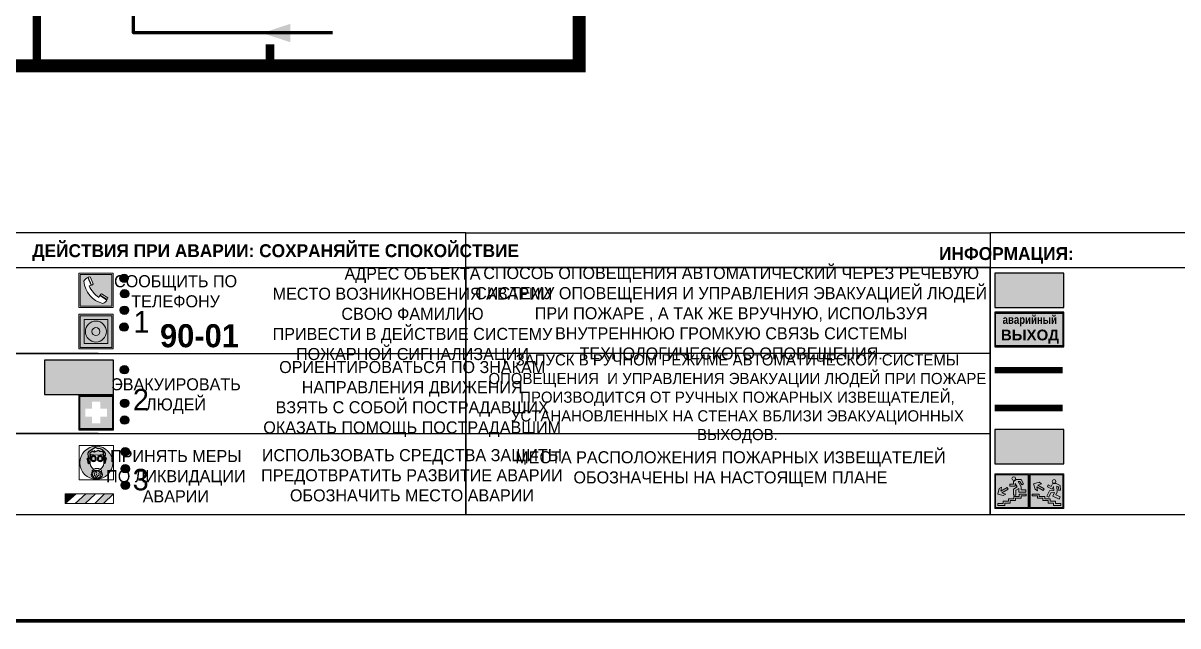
# Model space of a CAD drawing. Header units: millimetres. Extents: x 13810 to 67229, y 12374 to 21950.
# Drawn here: x 27229.4 to 27497.5, y 20267.8 to 20407.7 of the extents above; entities that cross this region are included whole.
import ezdxf

# ---------------------------------------------------------------- set-up
doc = ezdxf.new("R2010")
doc.units = ezdxf.units.MM
doc.linetypes.add('GOST2.303 4', pattern=[7, 5, -2, 0])
doc.layers.add('План_Штампы', color=7, linetype='Continuous')
doc.styles.add('обычный', font='arial.ttf')

# ---------------------------------------------------------------- blocks, each defined once
blk = doc.blocks.new('A$C38D26F80')
h = blk.add_hatch(color=5)
h.dxf.hatch_style = 1
h.paths.add_polyline_path([(-8.77, -4.48, 1), (-0.19, -4.48, 1)])
h.paths.add_polyline_path([(-6.75, -3.58), (-6.75, -3.31), (-6.62, -3.22), (-6.5, -3.22), (-6.42, -3.3), (-6.39, -3.28), (-6.59, -2.23), (-6.59, -2.01), (-6.38, -1.58), (-4.76, -0.4), (-4.13, -0.79, -0.362848), (-2.1, -2.1, -0.201049), (-2.17, -2.48, 0.085434), (-2.26, -3.13), (-1.9, -3.16), (-2.25, -4.7), (-2.4, -4.59), (-2.43, -4.34), (-2.36, -4.34), (-2.14, -3.34), (-2.47, -3.42), (-2.58, -1.95), (-2.77, -1.58), (-3.58, -1.52), (-3.92, -1.26), (-5.05, -1.73), (-4.87, -1.39), (-5.41, -1.6), (-5.41, -1.46), (-6.13, -1.87), (-6.18, -3.5), (-6.56, -3.47), (-6.37, -4.59), (-6.16, -4.43), (-6.16, -4.66), (-6.36, -4.79), (-6.37, -4.8), (-6.51, -4.76)], flags=16)
h.paths.add_polyline_path([(-6.51, -4.76), (-6.36, -4.79), (-6.37, -4.8)], flags=0)
h.paths.add_polyline_path([(-5.92, -2.34, 0.089508), (-2.67, -2.35), (-2.48, -3.88, -0.268602), (-3.4, -6.18, 0.262449), (-5.2, -6.18, -0.268602), (-6.11, -3.88)], flags=16)
edge = h.paths.add_edge_path(flags=16)
edge.add_ellipse((-5.19, -3.41), major_axis=(0, 0.842), ratio=0.848992, start_angle=0, end_angle=360)
edge = h.paths.add_edge_path(flags=0)
edge.add_ellipse((-5.19, -3.39), major_axis=(0, 0.665), ratio=0.853798, start_angle=0, end_angle=360)
edge = h.paths.add_edge_path(flags=0)
edge.add_ellipse((-5.19, -3.4), major_axis=(0, 0.528), ratio=0.864094, start_angle=0, end_angle=360)
edge = h.paths.add_edge_path(flags=16)
edge.add_ellipse((-3.47, -3.4), major_axis=(0, 0.842), ratio=0.848992, start_angle=0, end_angle=360)
h.paths.add_polyline_path([(-3.13, -6.45), (-3.13, -6.84, 0.383174), (-5.57, -6.85), (-5.57, -6.49, -0.369952)], flags=16)
edge = h.paths.add_edge_path(flags=0)
edge.add_ellipse((-3.47, -3.39), major_axis=(0, 0.665), ratio=0.853798, start_angle=0, end_angle=360)
edge = h.paths.add_edge_path(flags=0)
edge.add_ellipse((-3.47, -3.4), major_axis=(0, 0.528), ratio=0.864094, start_angle=0, end_angle=360)
edge = h.paths.add_edge_path(flags=16)
edge.add_ellipse((-4.34, -7.57), major_axis=(-1.48, 0), ratio=0.744955, start_angle=0, end_angle=360)
h.paths.add_polyline_path([(-5.01, -6.85, -1), (-5.15, -6.85, -1)], flags=0)
h.paths.add_polyline_path([(-5.33, -7.14, -1), (-5.47, -7.14, -1)], flags=0)
h.paths.add_polyline_path([(-4.61, -6.71, -1), (-4.74, -6.71, -1)], flags=16)
h.paths.add_polyline_path([(-5.43, -7.51, -1), (-5.57, -7.51, -1)], flags=0)
h.paths.add_polyline_path([(-4.26, -6.67, -1), (-4.4, -6.67, -1)], flags=16)
h.paths.add_polyline_path([(-4.74, -7.14, -1), (-4.88, -7.14, -1)], flags=0)
h.paths.add_polyline_path([(-4.93, -7.43, -1), (-5.07, -7.43, -1)], flags=0)
h.paths.add_polyline_path([(-4.41, -7.07, -1), (-4.54, -7.07, -1)], flags=0)
h.paths.add_polyline_path([(-5.33, -7.87, -1), (-5.46, -7.87, -1)], flags=0)
h.paths.add_polyline_path([(-3.8, -6.71, -1), (-3.94, -6.71, -1)], flags=16)
h.paths.add_polyline_path([(-4.85, -7.78, -1), (-4.98, -7.78, -1)], flags=0)
h.paths.add_polyline_path([(-3.96, -7.14, -1), (-4.1, -7.14, -1)], flags=0)
h.paths.add_polyline_path([(-4.33, -7.53, -1), (-4.47, -7.53, -1)], flags=0)
h.paths.add_polyline_path([(-5.09, -8.12, -1), (-5.23, -8.12, -1)], flags=0)
h.paths.add_polyline_path([(-3.5, -6.94, -1), (-3.64, -6.94, -1)], flags=0)
h.paths.add_polyline_path([(-4.54, -7.97, -1), (-4.68, -7.97, -1)], flags=0)
h.paths.add_polyline_path([(-3.66, -7.39, -1), (-3.8, -7.39, -1)], flags=0)
h.paths.add_polyline_path([(-4.73, -8.35, -1), (-4.86, -8.35, -1)], flags=0)
h.paths.add_polyline_path([(-4.09, -7.96, -1), (-4.23, -7.96, -1)], flags=0)
h.paths.add_polyline_path([(-3.77, -7.74, -1), (-3.91, -7.74, -1)], flags=0)
h.paths.add_polyline_path([(-3.22, -7.27, -1), (-3.35, -7.27, -1)], flags=0)
h.paths.add_polyline_path([(-4.34, -8.4, -1), (-4.47, -8.4, -1)], flags=0)
h.paths.add_polyline_path([(-3.16, -7.61, -1), (-3.3, -7.61, -1)], flags=0)
h.paths.add_polyline_path([(-3.9, -8.35, -1), (-4.04, -8.35, -1)], flags=0)
h.paths.add_polyline_path([(-3.32, -7.91, -1), (-3.46, -7.91, -1)], flags=0)
h.paths.add_polyline_path([(-3.55, -8.23, -1), (-3.69, -8.23, -1)], flags=0)
at = {"color": 5, "lineweight": 5}
for p, q in [((-4.48, 0), (-8.96, 0)), ((-8.96, 0), (-8.96, -4.48)), ((-4.48, 0), (0, 0)), ((0, 0), (0, -4.48)), ((-6.59, -2.01), (-6.38, -1.58)), ((-6.59, -2.23), (-6.59, -2.01)), ((-6.39, -3.28), (-6.59, -2.23)), ((-6.38, -1.58), (-4.76, -0.4)), ((-6.13, -1.87), (-6.18, -3.5)), ((-5.41, -1.46), (-6.13, -1.87)), ((-5.92, -2.34), (-6.11, -3.88)), ((-4.87, -1.39), (-5.41, -1.6)), ((-5.41, -1.6), (-5.41, -1.46)), ((-3.92, -1.26), (-5.05, -1.73)), ((-5.05, -1.73), (-4.87, -1.39)), ((-4.76, -0.4), (-4.13, -0.79)), ((-3.58, -1.52), (-3.92, -1.26)), ((-2.77, -1.58), (-3.58, -1.52)), ((-2.58, -1.95), (-2.77, -1.58)), ((-2.67, -2.34), (-2.48, -3.88)), ((-2.47, -3.42), (-2.58, -1.95)), ((-8.96, -8.96), (-8.96, -4.48)), ((-6.75, -3.31), (-6.62, -3.22)), ((-6.75, -3.58), (-6.75, -3.31)), ((-6.51, -4.76), (-6.75, -3.58)), ((-6.62, -3.22), (-6.5, -3.22)), ((-6.18, -3.5), (-6.56, -3.47)), ((-6.56, -3.47), (-6.37, -4.59)), ((-6.37, -4.8), (-6.51, -4.76)), ((-6.5, -3.22), (-6.42, -3.3)), ((-6.42, -3.3), (-6.39, -3.28)), ((-6.37, -4.59), (-6.16, -4.43)), ((-6.16, -4.66), (-6.37, -4.8)), ((-6.16, -4.43), (-6.16, -4.66)), ((-2.14, -3.34), (-2.47, -3.42)), ((-2.43, -4.34), (-2.4, -4.59)), ((-2.43, -4.34), (-2.36, -4.34)), ((-2.4, -4.59), (-2.25, -4.7)), ((-2.36, -4.34), (-2.14, -3.34)), ((-1.9, -3.16), (-2.26, -3.13)), ((-2.25, -4.7), (-1.9, -3.16)), ((0, -8.96), (0, -4.48)), ((-4.48, -8.96), (-8.96, -8.96)), ((-5.57, -6.49), (-5.57, -6.85)), ((-4.48, -8.96), (0, -8.96)), ((-3.13, -6.45), (-3.13, -6.84))]:
    blk.add_line(p, q, dxfattribs=at)
at = {"color": 5}
for p, q in [((-6.59, -2.01), (-6.38, -1.58)), ((-6.59, -2.23), (-6.59, -2.01)), ((-6.39, -3.28), (-6.59, -2.23)), ((-6.38, -1.58), (-4.76, -0.4)), ((-6.13, -1.87), (-6.18, -3.5)), ((-5.41, -1.46), (-6.13, -1.87)), ((-4.87, -1.39), (-5.41, -1.6)), ((-5.41, -1.6), (-5.41, -1.46)), ((-3.92, -1.26), (-5.05, -1.73)), ((-5.05, -1.73), (-4.87, -1.39)), ((-4.76, -0.4), (-4.13, -0.79)), ((-3.58, -1.52), (-3.92, -1.26)), ((-2.77, -1.58), (-3.58, -1.52)), ((-2.58, -1.95), (-2.77, -1.58)), ((-2.47, -3.42), (-2.58, -1.95)), ((-6.75, -3.31), (-6.62, -3.22)), ((-6.75, -3.58), (-6.75, -3.31)), ((-6.51, -4.76), (-6.75, -3.58)), ((-6.62, -3.22), (-6.5, -3.22)), ((-6.18, -3.5), (-6.56, -3.47)), ((-6.56, -3.47), (-6.37, -4.59)), ((-6.37, -4.8), (-6.51, -4.76)), ((-6.36, -4.79), (-6.51, -4.76)), ((-6.5, -3.22), (-6.42, -3.3)), ((-6.42, -3.3), (-6.39, -3.28)), ((-6.37, -4.59), (-6.16, -4.43)), ((-6.16, -4.66), (-6.37, -4.8)), ((-6.16, -4.66), (-6.36, -4.79)), ((-6.16, -4.43), (-6.16, -4.66)), ((-2.14, -3.34), (-2.47, -3.42)), ((-2.4, -4.59), (-2.43, -4.34)), ((-2.43, -4.34), (-2.36, -4.34)), ((-2.25, -4.7), (-2.4, -4.59)), ((-2.36, -4.34), (-2.14, -3.34)), ((-2.26, -3.13), (-1.9, -3.16)), ((-1.9, -3.16), (-2.25, -4.7))]:
    blk.add_line(p, q, dxfattribs=at)
at = {"color": 5, "lineweight": 5}
for centre, radius in [((-4.48, -4.48), 4.29), ((-5.5, -7.51), 0.0678), ((-5.4, -7.14), 0.0678), ((-5.4, -7.87), 0.0678), ((-5.16, -8.12), 0.0678), ((-5.08, -6.85), 0.0678), ((-5, -7.43), 0.0678), ((-4.91, -7.78), 0.0678), ((-4.81, -7.14), 0.0678), ((-4.79, -8.35), 0.0678), ((-4.67, -6.71), 0.0678), ((-4.61, -7.97), 0.0678), ((-4.47, -7.07), 0.0678), ((-4.4, -7.53), 0.0678), ((-4.4, -8.4), 0.0678), ((-4.33, -6.67), 0.0678), ((-4.16, -7.96), 0.0678), ((-4.03, -7.14), 0.0678), ((-3.97, -8.35), 0.0678), ((-3.87, -6.71), 0.0678), ((-3.84, -7.74), 0.0678), ((-3.73, -7.39), 0.0678), ((-3.62, -8.23), 0.0678), ((-3.57, -6.94), 0.0678), ((-3.39, -7.91), 0.0678), ((-3.28, -7.27), 0.0678), ((-3.23, -7.61), 0.0678)]:
    blk.add_circle(centre, radius, dxfattribs=at)
for centre, radius, start, end in [((-4.28, 6.66), 9.15, 259.6987, 280.1569), ((-0.47, -3.05), 1.79, 161.5846, 182.4584), ((-2.6, -2.2), 0.513, 326.4781, 11.7739), ((-3.66, -4.24), 2.47, 171.573, 231.7124), ((-4.3, -7.78), 1.83, 60.5889, 119.4111), ((-4.93, -4.24), 2.47, 308.2876, 8.427), ((-4.33, -7.88), 1.87, 50.358, 131.5662), ((-4.34, -8.2), 1.82, 48.4943, 132.3565)]:
    blk.add_arc(centre, radius, start, end, dxfattribs=at)
at = {"color": 5}
for centre, radius, start, end in [((-3.89, -2.66), 1.88, 17.387, 97.1599), ((-0.35, -3.07), 1.91, 162.2553, 181.7878), ((-2.6, -2.2), 0.511, 326.3906, 11.8614)]:
    blk.add_arc(centre, radius, start, end, dxfattribs=at)
at = {"color": 5, "lineweight": 5}
for centre, major_axis, ratio in [((-5.19, -3.41), (0, 0.842), 0.848992), ((-5.19, -3.39), (0, 0.665), 0.853798), ((-5.19, -3.4), (0, 0.528), 0.864094), ((-3.47, -3.4), (0, 0.842), 0.848992), ((-3.47, -3.39), (0, 0.665), 0.853798), ((-3.47, -3.4), (0, 0.528), 0.864094), ((-4.34, -7.57), (-1.48, 0), 0.744955)]:
    blk.add_ellipse(centre, major_axis=major_axis, ratio=ratio, dxfattribs=at)
blk = doc.blocks.new('A$C47DD6509')
at = {"lineweight": 5}
for points in [[(-8.69, 0), (-11.19, 0), (-11.19, -2.22)], [(-4.22, 0), (-6.45, 0), (-8.91, -2.22), (-6.61, -2.22)], [(0, 0), (-2.09, 0), (-4.36, -2.22), (-2.29, -2.22)]]:
    blk.add_hatch(color=242, dxfattribs=at).paths.add_polyline_path(points)
at = {"color": 242, "lineweight": 5}
for p, q in [((-11.19, -2.22), (-8.69, 0)), ((-11.19, -2.22), (-11.19, 0)), ((-11.19, 0), (-8.69, 0)), ((-11.19, 0), (0, 0)), ((-8.91, -2.22), (-6.45, 0)), ((-6.61, -2.22), (-4.22, 0)), ((-4.36, -2.22), (-2.09, 0)), ((-2.29, -2.22), (0, 0)), ((0, 0), (0, -2.22)), ((0, -2.22), (-11.19, -2.22))]:
    blk.add_line(p, q, dxfattribs=at)
blk = doc.blocks.new('A$C32E8229D')
at = {"true_color": 0xffffff}
blk.add_hatch(color=7, dxfattribs=at).paths.add_polyline_path([(0, 0), (0, -8), (16, -8), (16, 0)])
h = blk.add_hatch(color=126)
h.paths.add_polyline_path([(0.2, -0.2), (15.8, -0.2), (15.8, -7.8), (0.2, -7.8)])
h.paths.add_polyline_path([(13.49, -2.05), (12.08, -2.05), (11.37, -2.63, 0.162397), (11.29, -2.84), (11.29, -3.63), (10.35, -3.63), (10.35, -4.05), (11.68, -4.05), (11.68, -3.48), (12.26, -4.28), (11.29, -5.1), (11.29, -6.78), (11.85, -6.78), (11.85, -5.44), (12.8, -4.64), (12.8, -5.94), (14.46, -5.94), (14.46, -5.39), (13.45, -5.39), (13.45, -3.97), (12.46, -2.59), (13.15, -2.59), (13.69, -3.34), (14.18, -3)], flags=16)
h.paths.add_polyline_path([(10.74, -1.82, 1), (11.8, -1.82, 1)], flags=16)
h.paths.add_polyline_path([(9.39, -3.59), (5.99, -3.59), (6.56, -3.03), (5.91, -3.03), (5.1, -3.83), (5.91, -4.64), (6.56, -4.64), (5.99, -4.09), (9.39, -4.09)], flags=16)
h.paths.add_polyline_path([(4.29, -1.08), (1.72, -1.08), (1.72, -6.6), (4.29, -6.6)], flags=16)
at = {"color": 126}
blk.add_lwpolyline([(16, -8), (0, -8), (0, 0), (16, 0)], close=True, dxfattribs=at)
blk = doc.blocks.new('A$C18900ED3')
h = blk.add_hatch(color=126)
h.paths.add_polyline_path([(-0.18, -0.18), (-7.02, -0.18), (-7.02, -7.02), (-0.18, -7.02)])
h.paths.add_polyline_path([(-5.89, -4.46), (-5.89, -2.77), (-4.46, -2.77), (-4.46, -1.31), (-2.77, -1.31), (-2.77, -2.77), (-1.33, -2.77), (-1.33, -4.46), (-2.77, -4.46), (-2.77, -5.89), (-4.46, -5.89), (-4.46, -4.46)], flags=16)
at = {"color": 126}
for p, q in [((-7.2, 0), (-7.2, -7.2)), ((0, 0), (-7.2, 0)), ((0, -7.2), (0, 0)), ((-7.02, -7.02), (-7.02, -0.18)), ((-7.02, -0.18), (-0.18, -0.18)), ((-0.18, -0.18), (-0.18, -7.02)), ((-7.2, -7.2), (0, -7.2)), ((-0.18, -7.02), (-7.02, -7.02))]:
    blk.add_line(p, q, dxfattribs=at)
blk = doc.blocks.new('A$C456E1F9C')
at = {"lineweight": 5}
h = blk.add_hatch(color=242, dxfattribs=at)
h.paths.add_polyline_path([(0.51, -1.47), (0.51, -13.26), (12.29, -13.26), (12.29, -1.47)])
h.paths.add_polyline_path([(5.42, -4.95, -0.254479), (4.78, -5.4), (3.52, -2.53, -0.209735), (4.23, -2.4)], flags=16)
h.paths.add_polyline_path([(8.53, -8.6), (10.87, -10.17), (10.54, -10.76), (8.03, -9.13, -0.192251)], flags=16)
h.paths.add_polyline_path([(4.61, -5.49, 0.005518), (3.87, -5.72, 0.128647), (7.49, -10.01, 0.00809), (7.83, -9.33), (10.47, -10.97, -0.16736), (8.99, -12.25, -0.327862), (1.95, -3.95, -0.166952), (3.36, -2.62)], flags=16)
at = {"color": 242, "lineweight": 5}
for p, q in [((0, -13.77), (0, -0.97)), ((12.8, -0.97), (0, -0.97)), ((4.61, -5.49), (3.36, -2.62)), ((3.52, -2.53), (4.78, -5.4)), ((4.23, -2.4), (5.42, -4.95)), ((12.8, -13.77), (12.8, -0.97)), ((7.83, -9.33), (10.47, -10.97)), ((8.03, -9.13), (10.54, -10.76)), ((10.81, -10.12), (8.53, -8.6)), ((10.54, -10.76), (10.8, -10.3)), ((10.8, -10.3), (10.81, -10.12)), ((0, -13.77), (12.8, -13.77))]:
    blk.add_line(p, q, dxfattribs=at)
blk.add_lwpolyline([(0.51, -1.47), (12.29, -1.47), (12.29, -13.26), (0.51, -13.26)], close=True, dxfattribs=at)
for centre, radius, start, end in [((4.59, -5.34), 2.99, 114.2845, 152.1974), ((11.12, -3.31), 9.19, 183.9915, 256.6009), ((4.02, -3.27), 0.891, 76.3284, 123.7092), ((14.98, -39.1), 35.17, 107.1487, 108.4135), ((13.86, -0.94), 11.08, 205.5536, 234.8762), ((4.68, -4.59), 0.824, 276.9621, 334.0723), ((-13.31, 0.8), 23.44, 332.5487, 334.4027), ((8.94, -9.5), 0.989, 114.4092, 157.9388), ((7.87, -9.46), 3, 291.9291, 329.9329)]:
    blk.add_arc(centre, radius, start, end, dxfattribs=at)
blk = doc.blocks.new('A$C54414219')
at = {"true_color": 0xffffff}
h = blk.add_hatch(color=7, dxfattribs=at)
h.paths.add_polyline_path([(2.39, -9.45), (2.39, -18.3), (11.23, -18.3), (11.23, -9.45)], flags=0)
h.paths.add_polyline_path([(10.71, -13.87, -1), (2.92, -13.87, -1)], flags=0)
h.paths.add_polyline_path([(8.3, -13.87, -1), (5.33, -13.87, -1)], flags=0)
h.paths.add_polyline_path([(0.41, -7.47), (0.41, -20.27), (13.21, -20.27), (13.21, -7.47)])
h.paths.add_polyline_path([(0.92, -19.77), (12.71, -19.77), (12.71, -7.98), (0.92, -7.98)], flags=16)
h.paths.add_polyline_path([(11.23, -9.45), (11.23, -18.3), (2.39, -18.3), (2.39, -9.45)], flags=0)
at = {"lineweight": 5}
h = blk.add_hatch(color=242, dxfattribs=at)
h.paths.add_polyline_path([(12.71, -7.98), (0.92, -7.98), (0.92, -19.77), (12.71, -19.77)])
h.paths.add_polyline_path([(11.23, -18.3), (2.39, -18.3), (2.39, -9.45), (11.23, -9.45)], flags=16)
h.paths.add_polyline_path([(10.71, -13.87, -1), (2.92, -13.87, -1)], flags=0)
h.paths.add_polyline_path([(8.3, -13.87, -1), (5.33, -13.87, -1)], flags=0)
at = {"true_color": 0xffffff}
h = blk.add_hatch(color=7, dxfattribs=at)
h.paths.add_polyline_path([(2.39, -9.45), (2.39, -18.3), (11.23, -18.3), (11.23, -9.45)])
h.paths.add_polyline_path([(10.71, -13.87, -1), (2.92, -13.87, -1)], flags=16)
h.paths.add_polyline_path([(8.3, -13.87, -1), (5.33, -13.87, -1)], flags=0)
at = {"lineweight": 5}
h = blk.add_hatch(color=242, dxfattribs=at)
h.paths.add_polyline_path([(2.92, -13.87, 1), (10.71, -13.87, 1)])
h.paths.add_polyline_path([(8.3, -13.87, -1), (5.33, -13.87, -1)], flags=16)
at = {"color": 242, "lineweight": 5}
for p, q in [((0.41, -20.27), (0.41, -7.47)), ((0.41, -7.47), (13.21, -7.47)), ((0.41, -7.47), (13.21, -7.47)), ((13.21, -20.27), (13.21, -7.47)), ((0.41, -20.27), (13.21, -20.27))]:
    blk.add_line(p, q, dxfattribs=at)
for points in [[(0.92, -7.98), (12.71, -7.98), (12.71, -19.77), (0.92, -19.77)], [(2.39, -9.45), (11.23, -9.45), (11.23, -18.3), (2.39, -18.3)]]:
    blk.add_lwpolyline(points, close=True, dxfattribs=at)
for radius in [3.89, 1.49]:
    blk.add_circle((6.81, -13.87), radius, dxfattribs=at)
blk = doc.blocks.new('A$C41C009D9')
at = {"true_color": 0xffffff}
blk.add_hatch(color=7, dxfattribs=at).paths.add_polyline_path([(0, 8), (-16, 8), (-16, 0), (0, 0)])
h = blk.add_hatch(color=126)
h.dxf.hatch_style = 1
h.paths.add_polyline_path([(-15.8, 7.8), (-15.8, 0.2), (-0.2, 0.2), (-0.2, 7.8)])
at = {"color": 126}
for points in [[(-16, 0), (0, 0), (0, 8), (-16, 8)], [(-16, 0), (0, 0), (0, 8), (-16, 8)], [(-15.8, 7.8), (-0.2, 7.8), (-0.2, 0.2), (-15.8, 0.2)]]:
    blk.add_lwpolyline(points, close=True, dxfattribs=at)
at = {"color": 7, "true_color": 0xffffff, "insert": (-15.8, 7.3), "char_height": 2.5, "width": 15.5999, "attachment_point": 1, "style": 'обычный'}
blk.add_mtext('\\pi1.6133;{\\fArial|b1|i0|c204|p34;\\H0.8x;\\W0.8;аварийный\\H1.25x;\\W1;\\P\\pi1.2327;ВЫХОД}', dxfattribs=at)
blk = doc.blocks.new('A$C7B4425F7')
at = {"true_color": 0xffffff}
blk.add_hatch(color=7, dxfattribs=at).paths.add_polyline_path([(0, 0), (-16, 0), (-16, -8), (0, -8)])
h = blk.add_hatch(color=126)
h.paths.add_polyline_path([(-0.2, -0.2), (-15.8, -0.2), (-15.8, -7.8), (-0.2, -7.8)])
h.paths.add_polyline_path([(-11.76, -2.03), (-11.76, -3.66), (-11.17, -3.66, -0.568275), (-11.17, -6.18), (-12.58, -6.18), (-12.58, -2.03)], flags=16)
h.paths.add_polyline_path([(-13.33, -4.12, -0.495768), (-13.59, -6.18), (-15.03, -6.18), (-15.03, -2.03), (-13.59, -2.03, -0.487973)], flags=16)
h.paths.add_polyline_path([(-10.25, -2.03), (-9.48, -2.03), (-9.48, -6.18), (-10.25, -6.18)], flags=16)
h.paths.add_polyline_path([(-13.84, -3.69), (-14.24, -3.69), (-14.24, -3.03), (-13.9, -3.03, -0.692621)], flags=0)
h.paths.add_polyline_path([(-9.15, -2.03), (-8.4, -2.03), (-8.04, -3.07), (-7.68, -2.03), (-6.93, -2.03), (-7.64, -4.1), (-6.93, -6.18), (-7.68, -6.18), (-8.04, -5.14), (-8.4, -6.18), (-9.15, -6.18), (-8.44, -4.1)], flags=16)
h.paths.add_polyline_path([(-11.76, -4.46), (-11.42, -4.46, -0.692621), (-11.36, -5.12), (-11.76, -5.12)], flags=0)
h.paths.add_polyline_path([(-13.9, -5.2), (-14.24, -5.2), (-14.24, -4.55), (-13.84, -4.55, -0.708038)], flags=0)
edge = h.paths.add_edge_path(flags=16)
edge.add_ellipse((-5.51, -4.08), major_axis=(0, 2.05), ratio=0.586184, start_angle=0, end_angle=360)
edge = h.paths.add_edge_path(flags=0)
edge.add_ellipse((-5.51, -4.08), major_axis=(0, 1.14), ratio=0.454828, start_angle=0, end_angle=360)
h.paths.add_polyline_path([(-4.13, -4.96, 0.377264), (-3.48, -4.52, 0.0555), (-3.16, -2.03), (-1.66, -2.03), (-1.66, -4.96), (-0.96, -4.96), (-0.96, -7.01), (-1.75, -7.01), (-1.75, -6.18), (-3.3, -6.18), (-3.3, -7.02), (-4.13, -7.02)], flags=16)
h.paths.add_polyline_path([(-2.73, -2.91), (-2.28, -2.91), (-2.28, -4.96), (-3.05, -4.96, 0.079136)], flags=0)
at = {"color": 126}
blk.add_lwpolyline([(-16, -8), (0, -8), (0, 0), (-16, 0)], close=True, dxfattribs=at)
blk = doc.blocks.new('вниз 3')
at = {"lineweight": 0, "true_color": 0xffffff}
h = blk.add_hatch(color=7, dxfattribs=at)
h.dxf.hatch_style = 1
h.paths.add_polyline_path([(40997.5, -4475.69), (40997.25, -4475.28), (40995.76, -4476.15), (40995.97, -4475.23), (40995.39, -4475.56), (40995.05, -4476.83), (40996.33, -4477.17), (40996.91, -4476.83), (40996, -4476.55)], flags=0)
h.paths.add_polyline_path([(40999.81, -4473.95), (41000.22, -4473.95), (41000.64, -4474.67), (41001.03, -4474.43), (41000.46, -4473.49), (41000.42, -4473.49), (40999.43, -4473.49), (40998.68, -4473.92), (40998.68, -4474.57), (40997.88, -4474.57), (40997.88, -4475), (40999.14, -4475), (40999.14, -4474.43), (40999.14, -4474.38), (40999.59, -4475.15), (40998.72, -4475.67), (40998.72, -4477.06), (40999.24, -4477.06), (40999.24, -4475.96), (40999.95, -4475.56), (40999.95, -4476.43), (41001.61, -4476.43), (41001.61, -4475.88), (41000.47, -4475.88), (41000.47, -4475.12)], flags=0)
h.paths.add_polyline_path([(40999.2, -4473.24, 1), (40998.35, -4473.24, 1)], flags=0)
h.paths.add_polyline_path([(41000.46, -4477.26), (41001.69, -4477.26), (41001.69, -4476.84), (41000.03, -4476.84), (41000.03, -4477.39), (40998.78, -4477.39), (40998.78, -4477.95), (40997.53, -4477.95), (40997.53, -4478.5), (40996.29, -4478.5), (40996.29, -4479.06), (40995.05, -4479.06), (40995.05, -4479.48), (40995.29, -4479.48), (40996.72, -4479.48), (40996.72, -4478.92), (40997.97, -4478.92), (40997.97, -4478.36), (40999.2, -4478.36), (40999.2, -4477.81), (41000.46, -4477.81)], flags=0)
h.paths.add_polyline_path([(41002.37, -4472.17), (40994.37, -4472.17), (40994.37, -4480.17), (41002.37, -4480.17)])
h.paths.add_polyline_path([(41002.16, -4479.96), (40994.57, -4479.96), (40994.57, -4472.37), (41002.16, -4472.37)], flags=16)
h.paths.add_polyline_path([(41001.61, -4475.88), (41001.61, -4476.43), (40999.95, -4476.43), (40999.95, -4475.56), (40999.24, -4475.96), (40999.24, -4477.06), (40998.72, -4477.06), (40998.72, -4475.67), (40999.59, -4475.15), (40999.14, -4474.38), (40999.14, -4474.43), (40999.14, -4475), (40997.88, -4475), (40997.88, -4474.57), (40998.68, -4474.57), (40998.68, -4473.92), (40999.43, -4473.49), (41000.42, -4473.49), (41000.46, -4473.49), (41001.03, -4474.43), (41000.64, -4474.67), (41000.22, -4473.95), (40999.81, -4473.95), (41000.47, -4475.12), (41000.47, -4475.88)], flags=0)
h.paths.add_polyline_path([(41001.69, -4476.84), (41001.69, -4477.26), (41000.46, -4477.26), (41000.46, -4477.81), (40999.2, -4477.81), (40999.2, -4478.36), (40997.97, -4478.36), (40997.97, -4478.92), (40996.72, -4478.92), (40996.72, -4479.48), (40995.05, -4479.48), (40995.05, -4479.06), (40996.29, -4479.06), (40996.29, -4478.5), (40997.53, -4478.5), (40997.53, -4477.95), (40998.78, -4477.95), (40998.78, -4477.39), (41000.03, -4477.39), (41000.03, -4476.84)], flags=0)
h.paths.add_polyline_path([(40998.35, -4473.24, -1), (40999.2, -4473.24, -1)], flags=0)
h.paths.add_polyline_path([(40997.5, -4475.69), (40996, -4476.55), (40996.91, -4476.83), (40996.33, -4477.17), (40995.05, -4476.83), (40995.39, -4475.56), (40995.97, -4475.23), (40995.76, -4476.15), (40997.25, -4475.28)], flags=0)
at = {"lineweight": 0}
h = blk.add_hatch(color=126, dxfattribs=at)
h.dxf.hatch_style = 1
h.paths.add_polyline_path([(41002.16, -4472.37), (40994.57, -4472.37), (40994.57, -4479.96), (41002.16, -4479.96)])
h.paths.add_polyline_path([(40995.97, -4475.23), (40995.76, -4476.15), (40997.25, -4475.28), (40997.5, -4475.69), (40996, -4476.55), (40996.91, -4476.83), (40996.33, -4477.17), (40995.05, -4476.83), (40995.39, -4475.56)], flags=16)
h.paths.add_polyline_path([(40997.88, -4474.57), (40998.68, -4474.57), (40998.68, -4473.92), (40999.43, -4473.49), (41000.42, -4473.49), (41000.46, -4473.49), (41001.03, -4474.43), (41000.64, -4474.67), (41000.22, -4473.95), (40999.81, -4473.95), (41000.47, -4475.12), (41000.47, -4475.88), (41001.61, -4475.88), (41001.61, -4476.43), (40999.95, -4476.43), (40999.95, -4475.56), (40999.24, -4475.96), (40999.24, -4477.06), (40998.72, -4477.06), (40998.72, -4475.67), (40999.59, -4475.15), (40999.14, -4474.38), (40999.14, -4474.43), (40999.14, -4475), (40997.88, -4475)], flags=16)
h.paths.add_polyline_path([(40998.35, -4473.24, -1), (40999.2, -4473.24, -1)], flags=16)
h.paths.add_polyline_path([(40997.53, -4477.95), (40998.78, -4477.95), (40998.78, -4477.39), (41000.03, -4477.39), (41000.03, -4476.84), (41001.69, -4476.84), (41001.69, -4477.26), (41000.46, -4477.26), (41000.46, -4477.81), (40999.2, -4477.81), (40999.2, -4478.36), (40997.97, -4478.36), (40997.97, -4478.92), (40996.72, -4478.92), (40996.72, -4479.48), (40995.05, -4479.48), (40995.05, -4479.06), (40996.29, -4479.06), (40996.29, -4478.5), (40997.53, -4478.5)], flags=16)
at = {"lineweight": 0, "true_color": 0xffffff}
h = blk.add_hatch(color=7, dxfattribs=at)
h.dxf.hatch_style = 1
h.paths.add_polyline_path([(40999.2, -4473.24, 1), (40998.35, -4473.24, 1)])
h.paths.add_polyline_path([(40999.81, -4473.95), (41000.22, -4473.95), (41000.64, -4474.67), (41001.03, -4474.43), (41000.46, -4473.49), (41000.42, -4473.49), (40999.43, -4473.49), (40998.68, -4473.92), (40998.68, -4474.57), (40997.88, -4474.57), (40997.88, -4475), (40999.14, -4475), (40999.14, -4474.43), (40999.14, -4474.38), (40999.59, -4475.15), (40998.72, -4475.67), (40998.72, -4477.06), (40999.24, -4477.06), (40999.24, -4475.96), (40999.95, -4475.56), (40999.95, -4476.43), (41001.61, -4476.43), (41001.61, -4475.88), (41000.47, -4475.88), (41000.47, -4475.12)])
h.paths.add_polyline_path([(40999.2, -4477.81), (41000.46, -4477.81), (41000.46, -4477.26), (41001.69, -4477.26), (41001.69, -4476.84), (41000.03, -4476.84), (41000.03, -4477.39), (40998.78, -4477.39), (40998.78, -4477.95), (40997.53, -4477.95), (40997.53, -4478.5), (40996.29, -4478.5), (40996.29, -4479.06), (40995.05, -4479.06), (40995.05, -4479.48), (40995.29, -4479.48), (40996.72, -4479.48), (40996.72, -4478.92), (40997.97, -4478.92), (40997.97, -4478.36), (40999.2, -4478.36)])
h.paths.add_polyline_path([(40997.5, -4475.69), (40997.25, -4475.28), (40995.76, -4476.15), (40995.97, -4475.23), (40995.39, -4475.56), (40995.05, -4476.83), (40996.33, -4477.17), (40996.91, -4476.83), (40996, -4476.55)])
at = {"color": 126, "lineweight": 0}
for points in [[(40994.37, -4472.17), (41002.37, -4472.17), (41002.37, -4480.17), (40994.37, -4480.17)], [(40994.57, -4472.37), (41002.16, -4472.37), (41002.16, -4479.96), (40994.57, -4479.96)]]:
    blk.add_lwpolyline(points, close=True, dxfattribs=at)
for points in [[(40999.14, -4474.43), (40999.14, -4475), (40997.88, -4475), (40997.88, -4474.57), (40998.68, -4474.57), (40998.68, -4473.92), (40999.43, -4473.49), (41000.42, -4473.49), (41000.46, -4473.49), (41001.03, -4474.43), (41000.64, -4474.67), (41000.22, -4473.95), (40999.81, -4473.95), (41000.47, -4475.12), (41000.47, -4475.88), (41001.61, -4475.88), (41001.61, -4476.43), (40999.95, -4476.43), (40999.95, -4475.56), (40999.24, -4475.96), (40999.24, -4477.06), (40998.72, -4477.06), (40998.72, -4475.67), (40999.59, -4475.15), (40999.14, -4474.38), (40999.14, -4474.43)], [(40995.05, -4476.83), (40995.39, -4475.56), (40995.97, -4475.23), (40995.76, -4476.15), (40997.25, -4475.28), (40997.5, -4475.69), (40996, -4476.55), (40996.91, -4476.83), (40996.33, -4477.17), (40995.05, -4476.83)], [(40995.29, -4479.48), (40995.05, -4479.48), (40995.05, -4479.06), (40996.29, -4479.06), (40996.29, -4478.5), (40997.53, -4478.5), (40997.53, -4477.95), (40998.78, -4477.95), (40998.78, -4477.39), (41000.03, -4477.39), (41000.03, -4476.84), (41001.69, -4476.84), (41001.69, -4477.26), (41000.46, -4477.26), (41000.46, -4477.81), (40999.2, -4477.81), (40999.2, -4478.36), (40997.97, -4478.36), (40997.97, -4478.92), (40996.72, -4478.92), (40996.72, -4479.48), (40995.05, -4479.48)]]:
    blk.add_lwpolyline(points, dxfattribs=at)
blk.add_circle((40998.77, -4473.24), 0.426, dxfattribs=at)
blk = doc.blocks.new('вверх')
at = {"lineweight": 0, "true_color": 0xffffff}
h = blk.add_hatch(color=7, dxfattribs=at)
h.dxf.hatch_style = 1
h.paths.add_polyline_path([(40999.03, -4475.37), (41000.53, -4474.51), (40999.62, -4474.22), (41000.2, -4473.88), (41001.48, -4474.22), (41001.13, -4475.49), (41000.55, -4475.82), (41000.76, -4474.91), (40999.27, -4475.77)], flags=0)
h.paths.add_polyline_path([(40998.09, -4474.5), (40998.28, -4474.89), (40997.14, -4475.43), (40996.89, -4474.92), (40996.87, -4474.87), (40996.8, -4475.75), (40997.81, -4475.85), (40998.41, -4477.11), (40997.94, -4477.33), (40997.47, -4476.34), (40996.66, -4476.28), (40997.03, -4477.06), (40995.52, -4477.78), (40995.29, -4477.28), (40996.32, -4476.79), (40996, -4476.11), (40996.09, -4474.77), (40995.72, -4474.94), (40995.64, -4475.77), (40995.2, -4475.72), (40995.3, -4474.63), (40995.33, -4474.61), (40996.23, -4474.19), (40997.09, -4474.25), (40997.37, -4474.84)], flags=0)
h.paths.add_polyline_path([(40997.14, -4473.68, -1), (40996.29, -4473.68, -1)], flags=0)
h.paths.add_polyline_path([(41000.58, -4477.58), (41000.58, -4477.03), (41001.81, -4477.03), (41001.81, -4476.6), (41000.15, -4476.6), (41000.15, -4477.16), (40998.9, -4477.16), (40998.9, -4477.72), (40997.65, -4477.72), (40997.65, -4478.27), (40996.41, -4478.27), (40996.41, -4478.82), (40995.17, -4478.82), (40995.17, -4479.25), (40995.41, -4479.25), (40996.84, -4479.25), (40996.84, -4478.69), (40998.09, -4478.69), (40998.09, -4478.13), (40999.32, -4478.13), (40999.32, -4477.58)], flags=0)
h.paths.add_polyline_path([(41002.49, -4471.94), (40994.49, -4471.94), (40994.49, -4479.94), (41002.49, -4479.94)])
h.paths.add_polyline_path([(41002.28, -4479.72), (40994.69, -4479.72), (40994.69, -4472.14), (41002.28, -4472.14)], flags=16)
h.paths.add_polyline_path([(41001.81, -4476.6), (41001.81, -4477.03), (41000.58, -4477.03), (41000.58, -4477.58), (40999.32, -4477.58), (40999.32, -4478.13), (40998.09, -4478.13), (40998.09, -4478.69), (40996.84, -4478.69), (40996.84, -4479.25), (40995.17, -4479.25), (40995.17, -4478.82), (40996.41, -4478.82), (40996.41, -4478.27), (40997.65, -4478.27), (40997.65, -4477.72), (40998.9, -4477.72), (40998.9, -4477.16), (41000.15, -4477.16), (41000.15, -4476.6)], flags=0)
at = {"lineweight": 0}
h = blk.add_hatch(color=126, dxfattribs=at)
h.dxf.hatch_style = 1
h.paths.add_polyline_path([(40994.69, -4479.72), (41002.28, -4479.72), (41002.28, -4472.14), (40994.69, -4472.14)])
h.paths.add_polyline_path([(40999.03, -4475.37), (41000.53, -4474.51), (40999.62, -4474.22), (41000.2, -4473.88), (41001.48, -4474.22), (41001.13, -4475.49), (41000.55, -4475.82), (41000.76, -4474.91), (40999.27, -4475.77)], flags=16)
h.paths.add_polyline_path([(40997.09, -4474.25), (40997.37, -4474.84), (40998.09, -4474.5), (40998.28, -4474.89), (40997.14, -4475.43), (40996.89, -4474.92), (40996.87, -4474.87), (40996.8, -4475.75), (40997.81, -4475.85), (40998.41, -4477.11), (40997.94, -4477.33), (40997.47, -4476.34), (40996.66, -4476.28), (40997.03, -4477.06), (40995.52, -4477.78), (40995.29, -4477.28), (40996.32, -4476.79), (40996, -4476.11), (40996.09, -4474.77), (40995.72, -4474.94), (40995.64, -4475.77), (40995.2, -4475.72), (40995.3, -4474.63), (40995.33, -4474.61), (40996.23, -4474.19)], flags=16)
h.paths.add_polyline_path([(40996.29, -4473.68, -1), (40997.14, -4473.68, -1)], flags=16)
h.paths.add_polyline_path([(40997.65, -4477.72), (40998.9, -4477.72), (40998.9, -4477.16), (41000.15, -4477.16), (41000.15, -4476.6), (41001.81, -4476.6), (41001.81, -4477.03), (41000.58, -4477.03), (41000.58, -4477.58), (40999.32, -4477.58), (40999.32, -4478.13), (40998.09, -4478.13), (40998.09, -4478.69), (40996.84, -4478.69), (40996.84, -4479.25), (40995.17, -4479.25), (40995.17, -4478.82), (40996.41, -4478.82), (40996.41, -4478.27), (40997.65, -4478.27)], flags=16)
at = {"lineweight": 0, "true_color": 0xffffff}
h = blk.add_hatch(color=7, dxfattribs=at)
h.dxf.hatch_style = 1
h.paths.add_polyline_path([(40997.14, -4473.68, 1), (40996.29, -4473.68, 1)])
h.paths.add_polyline_path([(40998.28, -4474.89), (40998.09, -4474.5), (40997.37, -4474.84), (40997.09, -4474.25), (40996.23, -4474.19), (40995.33, -4474.61), (40995.3, -4474.63), (40995.2, -4475.72), (40995.64, -4475.77), (40995.72, -4474.94), (40996.09, -4474.77), (40996, -4476.11), (40996.32, -4476.79), (40995.29, -4477.28), (40995.52, -4477.78), (40997.03, -4477.06), (40996.66, -4476.28), (40997.47, -4476.34), (40997.94, -4477.33), (40998.41, -4477.11), (40997.81, -4475.85), (40996.8, -4475.75), (40996.87, -4474.87), (40996.89, -4474.92), (40997.14, -4475.43)])
h.paths.add_polyline_path([(40998.09, -4478.13), (40999.32, -4478.13), (40999.32, -4477.58), (41000.58, -4477.58), (41000.58, -4477.03), (41001.81, -4477.03), (41001.81, -4476.6), (41000.15, -4476.6), (41000.15, -4477.16), (40998.9, -4477.16), (40998.9, -4477.72), (40997.65, -4477.72), (40997.65, -4478.27), (40996.41, -4478.27), (40996.41, -4478.82), (40995.17, -4478.82), (40995.17, -4479.25), (40995.41, -4479.25), (40996.84, -4479.25), (40996.84, -4478.69), (40998.09, -4478.69)])
h.paths.add_polyline_path([(40999.03, -4475.37), (40999.27, -4475.77), (41000.76, -4474.91), (41000.55, -4475.82), (41001.13, -4475.49), (41001.48, -4474.22), (41000.2, -4473.88), (40999.62, -4474.22), (41000.53, -4474.51)])
at = {"color": 126, "lineweight": 0}
for points in [[(40994.49, -4471.94), (41002.49, -4471.94), (41002.49, -4479.94), (40994.49, -4479.94)], [(40994.69, -4472.14), (41002.28, -4472.14), (41002.28, -4479.72), (40994.69, -4479.72)]]:
    blk.add_lwpolyline(points, close=True, dxfattribs=at)
for points in [[(40996.89, -4474.92), (40997.14, -4475.43), (40998.28, -4474.89), (40998.09, -4474.5), (40997.37, -4474.84), (40997.09, -4474.25), (40996.23, -4474.19), (40995.33, -4474.61), (40995.3, -4474.63), (40995.2, -4475.72), (40995.64, -4475.77), (40995.72, -4474.94), (40996.09, -4474.77), (40996, -4476.11), (40996.32, -4476.79), (40995.29, -4477.28), (40995.52, -4477.78), (40997.03, -4477.06), (40996.66, -4476.28), (40997.47, -4476.34), (40997.94, -4477.33), (40998.41, -4477.11), (40997.81, -4475.85), (40996.8, -4475.75), (40996.87, -4474.87), (40996.89, -4474.92)], [(41001.48, -4474.22), (41001.13, -4475.49), (41000.55, -4475.82), (41000.76, -4474.91), (40999.27, -4475.77), (40999.03, -4475.37), (41000.53, -4474.51), (40999.62, -4474.22), (41000.2, -4473.88), (41001.48, -4474.22)], [(40995.41, -4479.25), (40995.17, -4479.25), (40995.17, -4478.82), (40996.41, -4478.82), (40996.41, -4478.27), (40997.65, -4478.27), (40997.65, -4477.72), (40998.9, -4477.72), (40998.9, -4477.16), (41000.15, -4477.16), (41000.15, -4476.6), (41001.81, -4476.6), (41001.81, -4477.03), (41000.58, -4477.03), (41000.58, -4477.58), (40999.32, -4477.58), (40999.32, -4478.13), (40998.09, -4478.13), (40998.09, -4478.69), (40996.84, -4478.69), (40996.84, -4479.25), (40995.17, -4479.25)]]:
    blk.add_lwpolyline(points, dxfattribs=at)
blk.add_circle((40996.71, -4473.68), 0.426, dxfattribs=at)

msp = doc.modelspace()

# ---------------------------------------------------------------- hatches: boundary and pattern name
at = {"lineweight": 0}
h = msp.add_hatch(color=256, dxfattribs=at)
h.dxf.hatch_style = 1
h.paths.add_polyline_path([(27251.9, 20348.49, 1), (27253.83, 20348.49, 1)])
h = msp.add_hatch(color=256, dxfattribs=at)
h.dxf.hatch_style = 1
h.paths.add_polyline_path([(27252.01, 20344.91, 1), (27253.94, 20344.91, 1)])
h = msp.add_hatch(color=256, dxfattribs=at)
h.dxf.hatch_style = 1
h.paths.add_polyline_path([(27251.97, 20341.1, 1), (27253.9, 20341.1, 1)])
h = msp.add_hatch(color=256, dxfattribs=at)
h.dxf.hatch_style = 1
h.paths.add_polyline_path([(27251.89, 20337.17, 1), (27253.82, 20337.17, 1)])
h = msp.add_hatch(color=256, dxfattribs=at)
h.dxf.hatch_style = 1
h.paths.add_polyline_path([(27251.97, 20327.28, 1), (27253.9, 20327.28, 1)])
h = msp.add_hatch(color=256, dxfattribs=at)
h.dxf.hatch_style = 1
h.paths.add_polyline_path([(27252.01, 20319.5, 1), (27253.94, 20319.5, 1)])
h = msp.add_hatch(color=256, dxfattribs=at)
h.dxf.hatch_style = 1
h.paths.add_polyline_path([(27252, 20315.6, 1), (27253.94, 20315.6, 1)])
h = msp.add_hatch(color=256, dxfattribs=at)
h.dxf.hatch_style = 1
h.paths.add_polyline_path([(27252.16, 20308.25, 1), (27254.09, 20308.25, 1)])
h = msp.add_hatch(color=256, dxfattribs=at)
h.dxf.hatch_style = 1
h.paths.add_polyline_path([(27252.16, 20304.3, 1), (27254.09, 20304.3, 1)])
h = msp.add_hatch(color=256, dxfattribs=at)
h.dxf.hatch_style = 1
h.paths.add_polyline_path([(27252.16, 20300.47, 1), (27254.09, 20300.47, 1)])

# ---------------------------------------------------------------- linework, layer by layer
at = {"color": 2, "lineweight": 100}
for points in [[(27019.29, 20663.98), (27619.29, 20663.98), (27619.29, 20268.98), (27019.29, 20268.98)], [(27019.29, 20268.98), (27619.29, 20268.98), (27619.29, 19873.98), (27019.29, 19873.98)]]:
    msp.add_lwpolyline(points, close=True, dxfattribs=at)
at = {"lineweight": 100}
for points, const_width in [([(27118.23, 20567.44), (27043.65, 20567.44), (27043.65, 20397.82), (27358.49, 20397.82), (27358.49, 20417.21), (27293.39, 20417.21), (27293.39, 20438.03), (27570.79, 20438.03)], 3), ([(27232.6, 20464.24), (27232.6, 20398.38)], 2), ([(27286.74, 20398.28), (27286.74, 20402.8)], 2)]:
    msp.add_lwpolyline(points, dxfattribs=dict(at, const_width=const_width))
at = {"color": 126, "lineweight": 100, "true_color": 0x008754}
msp.add_lwpolyline([(27301.27, 20405.45), (27255.04, 20405.45), (27255.04, 20433.4)], dxfattribs=at)
for points in [[(27188.42, 20351.03), (27332.19, 20351.03), (27332.19, 20359.08), (27188.42, 20359.08)], [(27332.19, 20359.08), (27453.91, 20359.08), (27453.91, 20293.63), (27332.19, 20293.63)], [(27332.19, 20359.08), (27453.91, 20359.08), (27453.91, 20351.03), (27332.19, 20351.03)], [(27453.91, 20351.03), (27597.68, 20351.03), (27597.68, 20359.08), (27453.91, 20359.08)], [(27188.42, 20351.03), (27332.19, 20351.03), (27332.19, 20293.63), (27188.42, 20293.63)], [(27332.19, 20351.03), (27453.91, 20351.03), (27453.91, 20331.03), (27332.19, 20331.03)], [(27453.91, 20351.03), (27597.68, 20351.03), (27597.68, 20293.63), (27453.91, 20293.63)], [(27453.91, 20331.03), (27332.19, 20331.03), (27332.19, 20312.46), (27453.91, 20312.46)]]:
    msp.add_lwpolyline(points, close=True)
for points in [[(27246.84, 20331.03), (27188.42, 20331.03), (27332.19, 20331.03)], [(27246.84, 20312.46), (27188.42, 20312.46), (27332.19, 20312.46)]]:
    msp.add_lwpolyline(points)
at = {"color": 126, "lineweight": 80, "true_color": 0x008754, "const_width": 1.5}
msp.add_lwpolyline([(27470.81, 20327.19), (27455.01, 20327.19)], dxfattribs=at)
at = {"color": 126, "linetype": 'GOST2.303 4', "lineweight": 80, "true_color": 0x008754, "const_width": 1.5}
msp.add_lwpolyline([(27470.81, 20318.39), (27455.01, 20318.39)], dxfattribs=at)
for centre in [(27252.87, 20348.49), (27252.97, 20344.91), (27252.94, 20341.1), (27252.85, 20337.17), (27252.94, 20327.28), (27252.98, 20319.5), (27252.97, 20315.6), (27253.13, 20308.25), (27253.12, 20304.3), (27253.13, 20300.47)]:
    msp.add_circle(centre, 0.966)
at = {"layer": 'План_Штампы', "color": 126, "true_color": 0x008754}
msp.add_solid([(27291.49, 20407.59), (27291.48, 20403.3), (27284.9, 20405.43)], dxfattribs=at)

# ---------------------------------------------------------------- block references
for name, p, xscale, yscale, zscale in [('A$C456E1F9C', (27242.31, 20350.31), 0.625, 0.625, 0.625), ('A$C54414219', (27242.06, 20344.82), 0.625, 0.625, 0.625), ('A$C18900ED3', (27250.38, 20321.36), 1.111111111007631, 1.111111111007631, 1.111111111007631), ('A$C38D26F80', (27250.4, 20309.69), 0.8928571427240968, 0.8928571427240968, 0.8928571427240968)]:
    msp.add_blockref(name, p, dxfattribs=dict(xscale=xscale, yscale=yscale, zscale=zscale))
msp.add_blockref('A$C41C009D9', (27471.01, 20332.63))
at = {"xscale": -1}
for name, p in [('A$C32E8229D', (27250.38, 20329.5)), ('вверх', (68465.5, 24775.03))]:
    msp.add_blockref(name, p, dxfattribs=at)
at = {"color": 126, "true_color": 0x008754}
msp.add_blockref('вниз 3', (-13539.36, 24775.26), dxfattribs=at)
at = {"color": 242, "true_color": 0xc1121c}
msp.add_blockref('A$C47DD6509', (27250.4, 20298.47), dxfattribs=at)
at = {"layer": 'План_Штампы'}
msp.add_blockref('A$C7B4425F7', (27471.01, 20349.71), dxfattribs=at)
at = {"layer": 'План_Штампы', "color": 126, "true_color": 0x008754, "xscale": -1}
msp.add_blockref('A$C32E8229D', (27471.01, 20313.44), dxfattribs=at)

# ---------------------------------------------------------------- texts
at = {"lineweight": 0, "attachment_point": 5, "style": 'обычный'}
for s, insert, char_height, width in [('{\\fProxima Nova Rg|b1|i0|c204|p2;ДЕЙСТВИЯ ПРИ АВАРИИ: СОХРАНЯЙТЕ СПОКОЙСТВИЕ\\H1.6644x; }', (27288.04, 20354.48), 3, 175.1736), ('{\\fProxima Nova Rg|b1|i0|c204|p2;ИНФОРМАЦИЯ:\\H1.1997x; }', (27457.71, 20353.81), 3, 175.1736), ('\\pi-8.4,l8.4,t8.4;{\\fProxima Nova Rg|b0|i0|c204|p2;АДРЕС ОБЪЕКТА\\PМЕСТО ВОЗНИКНОВЕНИЯ АВАРИИ\\PСВОЮ ФАМИЛИЮ\\PПРИВЕСТИ В ДЕЙСТВИЕ СИСТЕМУ \\PПОЖАРНОЙ СИГНАЛИЗАЦИИ}', (27319.82, 20339.86), 2.8, 126.6484), ('{\\fProxima Nova Rg|b0|i0|c204|p2;СПОСОБ ОПОВЕЩЕНИЯ АВТОМАТИЧЕСКИЙ ЧЕРЕЗ РЕЧЕВУЮ СИСТЕМУ ОПОВЕЩЕНИЯ И УПРАВЛЕНИЯ ЭВАКУАЦИЕЙ ЛЮДЕЙ ПРИ ПОЖАРЕ , А ТАК ЖЕ ВРУЧНУЮ, ИСПОЛЬЗУЯ ВНУТРЕННЮЮ ГРОМКУЮ СВЯЗЬ СИСТЕМЫ ТЕХНОЛОГИЧЕСКОГО ОПОВЕЩЕНИЯ.}', (27393.81, 20339.99), 2.8, 118.5618), ('{\\fProxima Nova Rg|b0|i0|c204|p2;СООБЩИТЬ ПО \\PТЕЛЕФОНУ}', (27264.81, 20345.48), 2.8, 126.6484), ('{\\fProxima Nova Rg|b0|i0|c204|p2;1\\H1.1667x; }', (27256.91, 20338.41), 5, 126.6484), ('{\\fProxima Nova Rg|b1|i0|c204|p2;\\H1.0714x;90-01\\fProxima Nova Rg|b0|i0|c204|p2;\\H0.93331x; \\H1.3449x; }', (27270.36, 20335.14), 5, 126.6484), ('\\pi-8.4,l8.4,t8.4;{\\fProxima Nova Rg|b0|i0|c204|p2;ОРИЕНТИРОВАТЬСЯ ПО ЗНАКАМ \\PНАПРАВЛЕНИЯ ДВИЖЕНИЯ\\PВЗЯТЬ С СОБОЙ ПОСТРАДАВШИХ\\PОКАЗАТЬ ПОМОЩЬ ПОСТРАДАВШИМ}', (27319.75, 20320.5), 2.8, 126.6484), ('{\\fProxima Nova Rg|b0|i0|c204|p2;\\P\\pt7.8;ЗАПУСК В РУЧНОМ РЕЖИМЕ АВТОМАТИЧЕСКОЙ СИСТЕМЫ ОПОВЕЩЕНИЯ  И УПРАВЛЕНИЯ ЭВАКУАЦИИ ЛЮДЕЙ ПРИ ПОЖАРЕ ПРОИЗВОДИТСЯ ОТ РУЧНЫХ ПОЖАРНЫХ ИЗВЕЩАТЕЛЕЙ, УСТАНАНОВЛЕННЫХ НА СТЕНАХ ВБЛИЗИ ЭВАКУАЦИОННЫХ ВЫХОДОВ. }', (27395.26, 20322.7), 2.6, 121.7868), ('{\\fProxima Nova Rg|b0|i0|c204|p2;ЭВАКУИРОВАТЬ \\PЛЮДЕЙ}', (27264.91, 20321.16), 2.8, 126.6484), ('{\\fProxima Nova Rg|b0|i0|c204|p2;2\\H1.1967x; }', (27256.76, 20320.33), 5, 126.6484), ('{\\fProxima Nova Rg|b0|i0|c204|p2;ПРИНЯТЬ МЕРЫ \\PПО ЛИКВИДАЦИИ \\PАВАРИИ}', (27264.87, 20302.58), 2.8, 126.6484), ('\\pi-8.4,l8.4,t8.4;{\\fProxima Nova Rg|b0|i0|c204|p2;ИСПОЛЬЗОВАТЬ СРЕДСТВА ЗАЩИТЫ \\PПРЕДОТВРАТИТЬ РАЗВИТИЕ АВАРИИ\\PОБОЗНАЧИТЬ МЕСТО АВАРИИ}', (27319.69, 20302.77), 2.8, 126.6484), ('\\pt8.4;{\\fProxima Nova Rg|b0|i0|c204|p2;\\PМЕСТА РАСПОЛОЖЕНИЯ ПОЖАРНЫХ ИЗВЕЩАТЕЛЕЙ ОБОЗНАЧЕНЫ НА НАСТОЯЩЕМ ПЛАНЕ}', (27393.62, 20306.56), 2.8, 118.5618), ('{\\fProxima Nova Rg|b0|i0|c204|p2;3\\H1.1967x; }', (27256.7, 20301.75), 5, 126.6484)]:
    msp.add_mtext(s, dxfattribs=dict(at, insert=insert, char_height=char_height, width=width))

doc.saveas('drawing.dxf')
